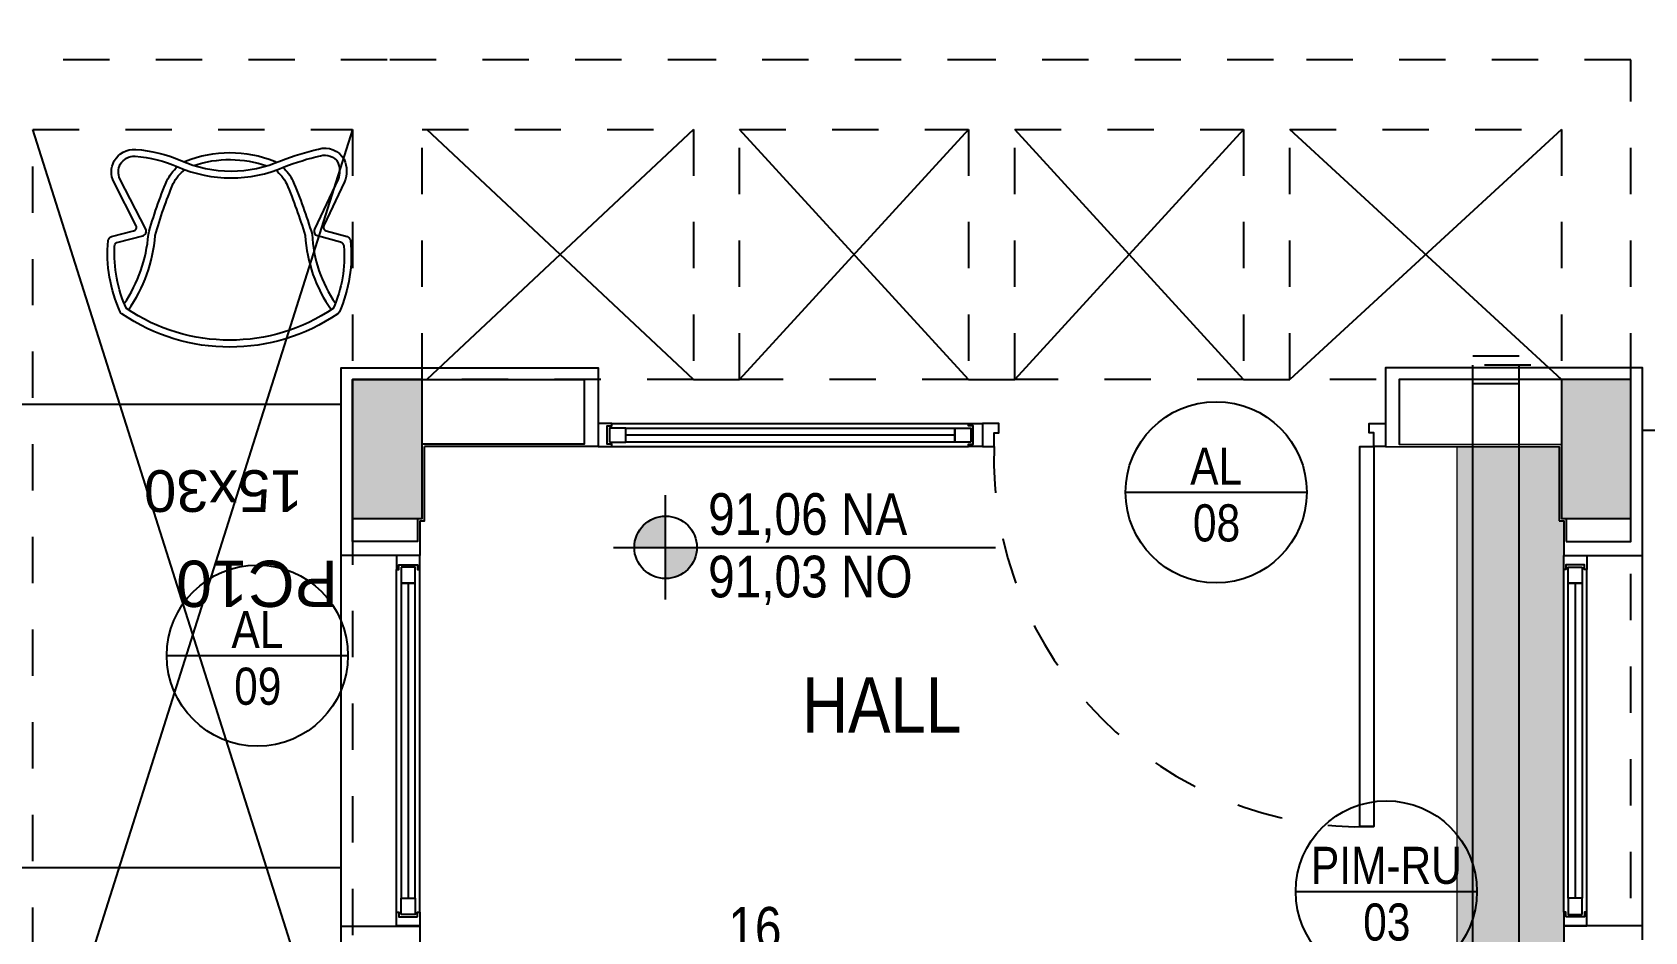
# Model space of a CAD drawing. Header units: metres. Extents: x -23 to 570, y -25 to 184.
# Drawn here: x 128.778 to 132.26, y 4.797 to 6.74 of the extents above; entities that cross this region are included whole.
import ezdxf
from ezdxf.enums import TextEntityAlignment as Align

# ---------------------------------------------------------------- set-up
doc = ezdxf.new("R2010")
doc.units = ezdxf.units.M
doc.header["$LTSCALE"] = 0.1
doc.linetypes.add('DUPLEX SUPERIOR$0$DASHEDX2', pattern=[1.5, 1, -0.5])
doc.linetypes.add('DUPLEX SUPERIOR$0$ESTILO_TQS_0001', pattern=[1, 0.7, -0.3])
for name, color, linetype in [('ARQ-SIM', 1, 'Continuous'), ('ARQ-TXT', 2, 'Continuous'), ('DUPLEX SUPERIOR$0$1', 232, 'DUPLEX SUPERIOR$0$DASHEDX2'), ('DUPLEX SUPERIOR$0$12', 232, 'Continuous'), ('DUPLEX SUPERIOR$0$21', 232, 'Continuous'), ('DUPLEX SUPERIOR$0$210', 15, 'DUPLEX SUPERIOR$0$ESTILO_TQS_0001'), ('DUPLEX SUPERIOR$0$4', 2, 'Continuous'), ('DUPLEX SUPERIOR$0$5', 232, 'Continuous'), ('DUPLEX SUPERIOR$0$9', 232, 'Continuous'), ('DUPLEX SUPERIOR$0$ARQ-ALV ACAB', 4, 'Continuous'), ('DUPLEX SUPERIOR$0$ARQ-ALV OSSO', 5, 'Continuous'), ('DUPLEX SUPERIOR$0$ARQ-AUX', 7, 'Continuous'), ('DUPLEX SUPERIOR$0$ARQ-CAX @ 1', 1, 'Continuous'), ('DUPLEX SUPERIOR$0$ARQ-HID', 7, 'Continuous'), ('DUPLEX SUPERIOR$0$ARQ-MOB', 7, 'Continuous'), ('DUPLEX SUPERIOR$0$ARQ-PRJ', 7, 'DUPLEX SUPERIOR$0$DASHEDX2')]:
    doc.layers.add(name, color=color, linetype=linetype)
doc.layers.add('DUPLEX SUPERIOR$0$ARQ-FORRO', color=9, linetype='Continuous', lineweight=5)
doc.styles.add('Adesa', font='ARIALN.TTF')
doc.styles.add('DUPLEX SUPERIOR$0$Standard', font='arial.ttf')
doc.styles.add('M50', font='ARIALN.TTF', dxfattribs={"height": 0.15})

# ---------------------------------------------------------------- blocks, each defined once
blk = doc.blocks.new('*U1066')
for points in [[(0, 0), (0, 0.8204), (0.03, 0.8204), (0.03, 0)], [(-0.025, 0), (0, 0), (0, -0.03), (0.01, -0.03), (0.01, -0.05), (-0.025, -0.05), (-0.025, 0)], [(0.845, 0), (0.82, 0), (0.82, -0.03), (0.81, -0.03), (0.81, -0.05), (0.845, -0.05), (0.845, 0)]]:
    blk.add_lwpolyline(points, close=True)
at = {"layer": 'DUPLEX SUPERIOR$0$ARQ-PRJ'}
blk.add_arc((0.0237, 0.0242), 0.7967, 358.2599, 91.7013, dxfattribs=at)
blk = doc.blocks.new('*U1186')
at = {"color": 0, "linetype": 'ByBlock', "ltscale": 0.5}
for points in [[(0.02, -0.045), (0.02, -0.045), (0.02, -0.045), (0.02, -0.045), (0.02, -0.045), (0.02, -0.045), (0.02, -0.045), (0.02, -0.045), (0.02, -0.045), (0.03, -0.045), (0.03, -0.05), (0, -0.05), (0, 0), (0.03, 0), (0.03, -0.005), (0.02, -0.005), (0.02, -0.045)], [(0.81, -0.045), (0.81, -0.045), (0.81, -0.045), (0.81, -0.045), (0.81, -0.045), (0.81, -0.045), (0.81, -0.045), (0.81, -0.045), (0.81, -0.045), (0.8, -0.045), (0.8, -0.05), (0.83, -0.05), (0.83, 0), (0.8, 0), (0.8, -0.005), (0.81, -0.005), (0.81, -0.045)], [(0.025, -0.01), (0.06, -0.01), (0.06, -0.04), (0.025, -0.04)], [(0.805, -0.01), (0.77, -0.01), (0.77, -0.04), (0.805, -0.04)]]:
    blk.add_lwpolyline(points, close=True, dxfattribs=at)
at = {"color": 8, "linetype": 'ByBlock', "ltscale": 0.5}
for points in [[(0.8, 0), (0.03, 0)], [(0.8, -0.05), (0.03, -0.05)]]:
    blk.add_lwpolyline(points, dxfattribs=at)
at = {"color": 7, "linetype": 'ByBlock', "ltscale": 0.5}
blk.add_lwpolyline([(0.77, -0.01), (0.77, -0.04), (0.06, -0.04), (0.06, -0.01)], close=True, dxfattribs=at)
blk.add_lwpolyline([(0.06, -0.025), (0.77, -0.025)], dxfattribs=at)
blk = doc.blocks.new('*U1067')
at = {"color": 0, "linetype": 'ByBlock', "ltscale": 0.5}
for points in [[(0.02, -0.045), (0.02, -0.045), (0.02, -0.045), (0.02, -0.045), (0.02, -0.045), (0.02, -0.045), (0.02, -0.045), (0.02, -0.045), (0.02, -0.045), (0.03, -0.045), (0.03, -0.05), (0, -0.05), (0, 0), (0.03, 0), (0.03, -0.005), (0.02, -0.005), (0.02, -0.045)], [(0.7799, -0.045), (0.7799, -0.045), (0.7799, -0.045), (0.7799, -0.045), (0.7799, -0.045), (0.7799, -0.045), (0.7799, -0.045), (0.7799, -0.045), (0.7799, -0.045), (0.7699, -0.045), (0.7699, -0.05), (0.7999, -0.05), (0.7999, 0), (0.7699, 0), (0.7699, -0.005), (0.7799, -0.005), (0.7799, -0.045)], [(0.025, -0.01), (0.06, -0.01), (0.06, -0.04), (0.025, -0.04)], [(0.7749, -0.01), (0.7399, -0.01), (0.7399, -0.04), (0.7749, -0.04)]]:
    blk.add_lwpolyline(points, close=True, dxfattribs=at)
at = {"color": 8, "linetype": 'ByBlock', "ltscale": 0.5}
for points in [[(0.7699, 0), (0.03, 0)], [(0.7699, -0.05), (0.03, -0.05)]]:
    blk.add_lwpolyline(points, dxfattribs=at)
at = {"color": 7, "linetype": 'ByBlock', "ltscale": 0.5}
blk.add_lwpolyline([(0.7399, -0.01), (0.7399, -0.04), (0.06, -0.04), (0.06, -0.01)], close=True, dxfattribs=at)
blk.add_lwpolyline([(0.06, -0.025), (0.7399, -0.025)], dxfattribs=at)
blk = doc.blocks.new('DUPLEX SUPERIOR$0$E3')
at = {"layer": 'DUPLEX SUPERIOR$0$ARQ-PRJ'}
for p, q in [((302.2155, -376.0693), (302.3155, -376.0693)), ((302.3155, -376.1693), (302.3155, -376.0693)), ((302.2155, -376.1693), (302.3155, -376.1693))]:
    blk.add_line(p, q, dxfattribs=at)
for radius, start, end in [(0.0718, 44.1572, 315.8498), (0.0702, 45.4504, 314.5569), (0.05, 90, 270), (0.0702, 314.5569, 45.4504), (0.0718, 315.8498, 44.1572)]:
    blk.add_arc((302.2155, -376.1193), radius, start, end, dxfattribs=at)
blk = doc.blocks.new('DUPLEX SUPERIOR$0$E2')
for p, q in [((305.3871, -368.5577), (305.5371, -368.5577)), ((305.4121, -368.5377), (305.5121, -368.5377)), ((305.4121, -368.5977), (305.4121, -368.5577)), ((305.5121, -368.5977), (305.5121, -368.5577)), ((305.4121, -368.5977), (305.5121, -368.5977))]:
    blk.add_line(p, q)
blk = doc.blocks.new('DUPLEX SUPERIOR$0$A$C7f4744db')
at = {"layer": 'DUPLEX SUPERIOR$0$ARQ-PRJ', "ltscale": 50}
for p, q in [((0.1012, 0.272, 0), (0.1011, 2.7451, 0)), ((0.2012, 0.2724, 0), (0.2011, 2.7451, 0))]:
    blk.add_line(p, q, dxfattribs=at)
at = {"layer": 'DUPLEX SUPERIOR$0$ARQ-PRJ'}
blk.add_blockref('DUPLEX SUPERIOR$0$E2', (-305.311, 371.3084, 0), dxfattribs=at)
at = {"layer": 'DUPLEX SUPERIOR$0$ARQ-PRJ', "ltscale": 0.5, "xscale": -1, "rotation": 270.0000000000001}
blk.add_blockref('DUPLEX SUPERIOR$0$E3', (376.2705, -302.0435, 0), dxfattribs=at)
blk = doc.blocks.new('DUPLEX SUPERIOR$0$planta duplex inferior tipo 1')
at = {"layer": 'DUPLEX SUPERIOR$0$ARQ-FORRO'}
h = blk.add_hatch(color=256, dxfattribs=at)
h.dxf.hatch_style = 1
h.paths.add_polyline_path([(4.6349, 1.5503), (4.8649, 1.5503), (4.8647, 2.64), (4.6448, 2.6399), (4.6449, 2.4799), (4.6349, 2.4799)])
at = {"layer": 'DUPLEX SUPERIOR$0$ARQ-ALV ACAB', "elevation": 0}
for points in [[(4.4649, 2.4049), (4.4649, 2.8099), (5.0199, 2.81), (5.0199, 2.64), (4.6448, 2.6399), (4.6449, 2.4799)], [(4.6449, 2.4799), (4.6349, 2.4799), (4.6349, 2.4049)], [(4.635, 2.4049), (4.4649, 2.4049)]]:
    blk.add_lwpolyline(points, dxfattribs=at)
at = {"layer": 'DUPLEX SUPERIOR$0$ARQ-ALV ACAB'}
for points in [[(7.105, 2.4799), (7.105, 2.4049), (7.2749, 2.4049), (7.2749, 2.81), (6.7199, 2.81), (6.7199, 2.64), (7.0949, 2.64)], [(7.105, 2.4799), (7.0949, 2.4799), (7.0949, 2.64)], [(4.4649, 1.575), (4.465, 1.605), (4.635, 1.605), (4.6349, 1.55), (4.6849, 1.55), (4.6849, 1.45), (4.6349, 1.45), (4.6349, 0.0699), (5.2749, 0.0699), (5.2749, 0.3599), (6.055, 0.3599), (6.055, 1.45), (5.3549, 1.45), (5.3549, 1.55), (6.205, 1.55), (6.205, 0.0699)]]:
    blk.add_lwpolyline(points, dxfattribs=at)
blk.add_lwpolyline([(7.2749, 1.1699), (7.2747, 1.6049), (7.1049, 1.6049), (7.1051, 0.9999), (7.2473, 0.9999), (7.7352, 0.9998), (7.7352, 1.1698)], close=True, dxfattribs=at)
at = {"layer": 'DUPLEX SUPERIOR$0$ARQ-ALV OSSO', "elevation": 0}
for points in [[(4.4899, 2.6316), (4.4899, 2.7849), (4.9899, 2.785), (4.9899, 2.645), (4.6398, 2.6449), (4.6399, 2.4849)], [(7.1099, 2.4849), (7.1099, 2.4349), (7.2499, 2.4349), (7.2499, 2.785), (7.095, 2.785), (6.7499, 2.785), (6.7499, 2.645), (7.0999, 2.645)], [(4.6299, 2.4349), (4.4899, 2.4349), (4.4899, 2.6316)], [(4.6399, 2.4849), (4.6299, 2.4848), (4.6299, 2.4349)]]:
    blk.add_lwpolyline(points, dxfattribs=at)
at = {"layer": 'DUPLEX SUPERIOR$0$ARQ-AUX', "elevation": 0}
for points in [[(4.465, 1.605), (4.4649, 2.4049)], [(7.2747, 1.6049), (7.2749, 2.4049)]]:
    blk.add_lwpolyline(points, dxfattribs=at)
at = {"layer": 'DUPLEX SUPERIOR$0$ARQ-FORRO'}
blk.add_lwpolyline([(4.6349, 1.5503), (4.8649, 1.5503), (4.8647, 2.64), (4.6448, 2.6399), (4.6449, 2.4799), (4.6349, 2.4799)], close=True, dxfattribs=at)
blk.add_blockref('DUPLEX SUPERIOR$0$A$C7f4744db', (4.6299, 0.0649))
at = {"layer": 'DUPLEX SUPERIOR$0$ARQ-CAX @ 1'}
for name, p, xscale, rotation in [('*U1066', (5.0449, 2.64, 0), -1, 180), ('*U1186', (5.8899, 2.64, 0), -1, 180), ('*U1067', (4.585, 2.4049, 0), -1.000000000000015, 90)]:
    blk.add_blockref(name, p, dxfattribs=dict(at, xscale=xscale, rotation=rotation))
at = {"layer": 'DUPLEX SUPERIOR$0$ARQ-CAX @ 1', "rotation": 270}
blk.add_blockref('*U1067', (7.1549, 2.4049), dxfattribs=at)
blk = doc.blocks.new('DUPLEX SUPERIOR$0$MOB_Cadeira Aviv ou Allegra')
for points in [[(4290.7691, 2880.1209, 0.131931), (4290.793, 2879.9666, 0.14013), (4290.7965, 2879.9624, 0.307925), (4291.2625, 2879.9624, 0.136795), (4291.2659, 2879.9665, 0.130223), (4291.2924, 2880.1206, 0.319153), (4291.2849, 2880.1294), (4291.2371, 2880.1415, -0.48169), (4291.2319, 2880.1528), (4291.2799, 2880.2472, 0.250392), (4291.279, 2880.2926, 0.291136), (4291.2327, 2880.3176, 0.085119), (4291.1355, 2880.2935, -0.209258), (4290.9181, 2880.2935, 0.036257), (4290.8378, 2880.3183, 0.34754), (4290.7827, 2880.2962, 0.194054), (4290.7817, 2880.2472), (4290.8265, 2880.1529, -0.467503), (4290.8214, 2880.1417), (4290.7764, 2880.1295, 0.308502)], [(4290.783, 2880.1088, 0.1213), (4290.8061, 2879.974, 0.306002), (4291.2529, 2879.974, 0.119391), (4291.2782, 2880.1084, 0.329595), (4291.2707, 2880.1175), (4291.2176, 2880.1309, -0.48169), (4291.2111, 2880.1451), (4291.2666, 2880.254, 0.250392), (4291.2659, 2880.2853, 0.291136), (4291.2338, 2880.3026, 0.085119), (4291.1415, 2880.2798, -0.20897), (4290.9123, 2880.2797, 0.036344), (4290.8339, 2880.3038, 0.343827), (4290.7961, 2880.2895, 0.186509), (4290.7955, 2880.2531), (4290.8467, 2880.1453, -0.467504), (4290.8403, 2880.1313), (4290.7904, 2880.1178, 0.318606)]]:
    blk.add_lwpolyline(points, format="xyb", close=True)
for points in [[(4291.1284, 2880.2906, 0.008449), (4291.1255, 2880.2923, 0.189361), (4290.9329, 2880.2923, 0.013878), (4290.9281, 2880.2894)], [(4291.1072, 2880.283, 0.163546), (4290.9489, 2880.2822)], [(4290.9146, 2880.2787, 0.090045), (4290.8932, 2880.2499, 0.02372), (4290.8519, 2880.1345, -0.138637), (4290.8015, 2879.9852)], [(4290.9304, 2880.2725, 0.110173), (4290.9068, 2880.2437, 0.02326), (4290.8668, 2880.1318, -0.142586), (4290.8101, 2879.9713)], [(4291.2484, 2879.9711, -0.135645), (4291.1906, 2880.1314, 0.032927), (4291.1516, 2880.2436, 0.116146), (4291.1265, 2880.2737, 0.116146)], [(4291.2574, 2879.9845, -0.131983), (4291.2054, 2880.1339, 0.033451), (4291.1652, 2880.2499, 0.095284), (4291.1423, 2880.2801, 0.095284)]]:
    blk.add_lwpolyline(points, format="xyb")
blk = doc.blocks.new('DUPLEX SUPERIOR$0$OPA_MOB_TIMJS22p')
at = {"ltscale": 0.001}
blk.add_lwpolyline([(1.1, 0.5), (1.1, -0.5), (-1.1, -0.5), (-1.1, 0.5)], close=True, dxfattribs=at)
blk = doc.blocks.new('DUPLEX SUPERIOR$0$layout dupl sup tipo 1')
at = {"layer": 'DUPLEX SUPERIOR$0$ARQ-MOB', "elevation": -0.1142}
blk.add_lwpolyline([(-34.24, -3.3591), (-34.24, -5.939), (-32.23, -5.939)], dxfattribs=at)
at = {"layer": 'DUPLEX SUPERIOR$0$ARQ-MOB', "color": 251, "xscale": -1, "rotation": 180}
for name, p in [('DUPLEX SUPERIOR$0$OPA_MOB_TIMJS22p', (-28.3201, -5.495, -0.1142)), ('DUPLEX SUPERIOR$0$MOB_Cadeira Aviv ou Allegra', (-4320.2095, 2873.7717, -0.1142))]:
    blk.add_blockref(name, p, dxfattribs=at)
blk = doc.blocks.new('DUPLEX SUPERIOR$0$EST-LO-012-BAR-R00')
at = {"layer": 'DUPLEX SUPERIOR$0$4'}
h = blk.add_hatch(color=8, dxfattribs=at)
h.dxf.hatch_style = 1
h.paths.add_polyline_path([(-1094.500883, 35.997145), (-1113.500883, 35.997145), (-1113.500883, -14.002855), (-1094.500883, -14.002855)])
h.paths.add_polyline_path([(-786.000061, 35.997145), (-805.000061, 35.997145), (-805.000061, -14.002855), (-786.000061, -14.002855)])
h.paths.add_polyline_path([(-980.00031, -99.999277), (-993.00031, -99.999277), (-993.00031, -232), (-1239.500379, -232), (-1239.500379, -245), (-980.00031, -245)])
h.paths.add_polyline_path([(-980.00031, -396.003386), (-1239.500379, -396.003386), (-1239.500379, -409.003386), (-993.00031, -409.003386), (-993.00031, -541.004109), (-980.00031, -541.004109)])
h.paths.add_polyline_path([(-1534.999687, -396.002061), (-1547.999687, -396.002061), (-1547.999687, -566.99002), (-1534.999687, -566.99002), (-1534.999687, -458.002855), (-1532.999904, -458.002855), (-1532.999904, -445.003037), (-1534.999687, -445.003037)])
h.paths.add_polyline_path([(-2548.999343, 77.001566), (-2561.999343, 77.001566), (-2561.999343, -195.998214), (-2399.510997, -195.998214), (-2399.510997, -182.998214), (-2548.999343, -182.998214)], flags=17)
h.paths.add_polyline_path([(-2548.999822, -458.004942), (-2399.510997, -458.004942), (-2399.510997, -445.004942), (-2561.999822, -445.004942), (-2561.999822, -718.004952), (-2548.999822, -718.004952)], flags=17)
h.paths.add_polyline_path([(280.995777, -409.003386), (459.996043, -409.003386), (459.996043, -396.003386), (280.995777, -396.003386)])
h.paths.add_polyline_path([(1014.995404, -718.004952), (1027.995404, -718.004952), (1027.995404, -566.99002), (1014.995404, -566.99002)])
h.paths.add_polyline_path([(865.506331, -458.001482), (1012.995404, -458.001482), (1012.995404, -444.99002), (865.506331, -444.99002)])
h.paths.add_polyline_path([(865.506331, -196.001904), (1012.995156, -196.001904), (1012.995156, -183.00198), (865.506331, -183.00198)])
h.paths.add_polyline_path([(1014.995156, -74.001904), (1027.995156, -74.001904), (1027.995156, 77.000887), (1014.995156, 77.000887)])
h.paths.add_polyline_path([(280.995777, -245), (459.996043, -245), (459.996043, -232.000209), (280.995777, -232.000209)])
h.paths.add_polyline_path([(-57.501936, -245), (0, -245), (0, -225.996934), (-57.501936, -225.996934)])
h.paths.add_polyline_path([(-980.00031, -245), (-801.000061, -245), (-801.000061, -232), (-980.00031, -232)])
h.paths.add_polyline_path([(-980.00031, -409.003177), (-801.000061, -409.003177), (-801.000061, -395.999165), (-980.00031, -395.999165)])
h.paths.add_polyline_path([(-1547.999687, -74.000884), (-1534.999687, -74.000884), (-1534.999687, 77.000932), (-1547.999687, 77.000932)])
h.paths.add_polyline_path([(-1532.999687, -196.000349), (-1385.510847, -196.000349), (-1385.510847, -183.000531), (-1532.999687, -183.000531)])
h.paths.add_polyline_path([(-1547.999904, -718.004976), (-1534.999687, -718.004976), (-1534.999687, -566.99002), (-1547.999904, -566.99002)])
h.paths.add_polyline_path([(-1532.999904, -458.002855), (-1385.510832, -458.002855), (-1385.510832, -445.003037), (-1532.999904, -445.003037)])
h.paths.add_polyline_path([(-1548.000663, -396.002061), (-2253.500545, -396.002061), (-2253.500545, -409.001685), (-2008.001965, -409.001685), (-2008.001965, -540.996579), (-1995.001777, -540.996579), (-1995.001777, -409.00183), (-1548.000663, -409.00183)])
h.paths.add_polyline_path([(1245.999783, -327.001694), (1689.007686, -327.001694), (1689.007686, -314.001694), (1245.999783, -314.001694)])
h.paths.add_polyline_path([(-249.004459, -245.001553), (-236.004459, -245.001553), (-236.004459, -0.001553), (-249.004459, -0.001553)])
h.paths.add_polyline_path([(-1548.000446, -245.001325), (-1548.000446, -232.001024), (-1995.001965, -232.001024), (-1995.001965, -100.000624), (-2008.001965, -100.000624), (-2008.001965, -232.001325), (-2253.500545, -232.001325), (-2253.500545, -245.001325)])
h.paths.add_polyline_path([(-3223.007243, -327.001694), (-2779.99934, -327.001694), (-2779.99934, -314.001694), (-3223.007243, -314.001694)])
h.paths.add_polyline_path([(1015.01125, -327.001694), (1155.51125, -327.001694), (1155.51125, -314.001694), (1015.01125, -314.001694)])
h.paths.add_polyline_path([(-2689.510807, -327.001694), (-2549.010807, -327.001694), (-2549.010807, -314.001694), (-2689.510807, -314.001694)])
h.paths.add_polyline_path([(-3223.007243, -72.001699), (-3208.007243, -72.001699), (-3208.007243, -42.001699), (-3223.007243, -42.001699)])
h.paths.add_polyline_path([(-2962.007243, -72.001699), (-2947.007243, -72.001699), (-2947.007243, -42.001699), (-2962.007243, -42.001699)])
h.paths.add_polyline_path([(1413.007686, -72.001699), (1428.007686, -72.001699), (1428.007686, -42.001699), (1413.007686, -42.001699)])
h.paths.add_polyline_path([(1674.007686, -72.001699), (1689.007686, -72.001699), (1689.007686, -42.001699), (1674.007686, -42.001699)])
h.paths.add_polyline_path([(-3223.007243, -599.001687), (-3208.007243, -599.001687), (-3208.007243, -569.001687), (-3223.007243, -569.001687)])
h.paths.add_polyline_path([(-2962.007243, -599.001687), (-2947.007243, -599.001687), (-2947.007243, -569.001687), (-2962.007243, -569.001687)])
h.paths.add_polyline_path([(1413.007686, -599.001687), (1428.007686, -599.001687), (1428.007686, -569.001687), (1413.007686, -569.001687)])
h.paths.add_polyline_path([(1674.007686, -599.001687), (1689.007686, -599.001687), (1689.007686, -569.001687), (1674.007686, -569.001687)])
edge = h.paths.add_edge_path()
edge.add_line((-2399.510997, -445.004942), (-2561.999822, -445.004942))
edge.add_line((-2561.999822, -445.004942), (-2561.999822, -718.004952))
edge.add_line((-2561.999822, -718.004952), (-2548.999822, -718.004952))
edge.add_line((-2548.999822, -718.004952), (-2548.999822, -458.004942))
edge.add_line((-2548.999822, -458.004942), (-2399.510997, -458.004942))
edge.add_line((-2399.510997, -458.004942), (-2399.510997, -445.005172))
edge.add_line((-2561.999343, 77.001566), (-2561.999343, -195.998214))
edge.add_line((-2561.999343, -195.998214), (-2399.510997, -195.998214))
edge.add_line((-2399.510997, -195.998214), (-2399.510997, -182.998214))
edge.add_line((-2399.510997, -182.998214), (-2548.999343, -182.998214))
edge.add_line((-2548.999343, -182.998214), (-2548.999343, 77.001566))
edge.add_line((-2548.999343, 77.001566), (-2561.999822, 77.001566))
h.paths.add_polyline_path([(-1109.165788, -62.830897), (-1109.165788, -3.910365), (-1132.141572, -3.910365), (-1132.141572, -62.830897)], flags=9)
at = {"layer": 'DUPLEX SUPERIOR$0$1'}
for points in [[(-3223.007243, -327.001694), (-3223.007243, -569.001687)], [(-2947.007243, -569.001687), (-2947.007243, -435.004079)], [(-2878.001301, -435.004079), (-2878.001301, -652.99776)], [(-3223.007243, -599.001687), (-3223.007243, -667.99776)], [(-3208.007243, -652.99776), (-3208.007243, -599.001687)], [(-3208.007243, -599.001687), (-3149.375131, -599.001687)], [(-3149.375131, -599.001687), (-3149.375131, -652.99776)], [(-3139.375131, -599.001687), (-3089.978675, -599.001687)], [(-3139.375131, -652.99776), (-3139.375131, -599.001687)], [(-3089.978675, -599.001687), (-3089.978675, -652.99776)], [(-3079.978675, -599.001687), (-3030.582218, -599.001687)], [(-3079.978675, -652.99776), (-3079.978675, -599.001687)], [(-3030.582218, -599.001687), (-3030.582218, -652.99776)], [(-3020.582218, -599.001687), (-2962.007243, -599.001687)], [(-3020.582218, -652.99776), (-3020.582218, -599.001687)], [(-2962.007243, -599.001687), (-2962.007243, -652.99776)], [(-2947.007243, -652.99776), (-2947.007243, -599.001687)], [(-3149.375131, -652.99776), (-3208.007243, -652.99776)], [(-3089.978675, -652.99776), (-3139.375131, -652.99776)], [(-3030.582218, -652.99776), (-3079.978675, -652.99776)], [(-2962.007243, -652.99776), (-3020.582218, -652.99776)], [(-2878.001301, -652.99776), (-2947.007243, -652.99776)], [(-3223.007243, -667.99776), (-3145.875131, -667.99776)], [(-3145.875131, -667.99776), (-3085.478675, -667.99776)], [(-3085.478675, -667.99776), (-3025.082218, -667.99776)], [(-3025.082218, -667.99776), (-2954.507243, -667.99776)], [(-2954.507243, -667.99776), (-2874.001301, -667.99776)]]:
    blk.add_lwpolyline(points, dxfattribs=at)
at = {"layer": 'DUPLEX SUPERIOR$0$21'}
for p, q in [((-2947.007243, -652.99776), (-2878.001301, -435.004079)), ((-2947.007243, -435.004079), (-2878.001301, -652.99776)), ((-3208.007243, -652.99776), (-3149.375131, -599.001687)), ((-3208.007243, -599.001687), (-3149.375131, -652.99776)), ((-3139.375131, -652.99776), (-3089.978675, -599.001687)), ((-3139.375131, -599.001687), (-3089.978675, -652.99776)), ((-3079.978675, -652.99776), (-3030.582218, -599.001687)), ((-3079.978675, -599.001687), (-3030.582218, -652.99776)), ((-3020.582218, -652.99776), (-2963.005632, -599.001687)), ((-3020.582218, -599.001687), (-2963.005632, -652.99776))]:
    blk.add_line(p, q, dxfattribs=at)
at = {"layer": 'DUPLEX SUPERIOR$0$210'}
for p, q in [((-3139.375131, -599.001687), (-3149.375131, -599.001687)), ((-3079.978675, -599.001687), (-3089.978675, -599.001687)), ((-3020.582218, -599.001687), (-3030.582218, -599.001687))]:
    blk.add_line(p, q, dxfattribs=at)
at = {"layer": 'DUPLEX SUPERIOR$0$4', "linetype": 'Continuous'}
for points in [[(-3223.007243, -599.001687), (-3208.007243, -599.001687), (-3208.007243, -569.001687), (-3223.007243, -569.001687), (-3223.007243, -599.001687)], [(-2962.007243, -599.001687), (-2947.007243, -599.001687), (-2947.007243, -569.001687), (-2962.007243, -569.001687), (-2962.007243, -599.001687)]]:
    blk.add_lwpolyline(points, dxfattribs=at)
at = {"layer": 'DUPLEX SUPERIOR$0$5', "linetype": 'Continuous'}
for points in [[(-3223.007243, -599.001687), (-3208.007243, -599.001687), (-3208.007243, -569.001687), (-3223.007243, -569.001687), (-3223.007243, -599.001687)], [(-2962.007243, -599.001687), (-2947.007243, -599.001687), (-2947.007243, -569.001687), (-2962.007243, -569.001687), (-2962.007243, -599.001687)]]:
    blk.add_lwpolyline(points, dxfattribs=at)
at = {"layer": 'DUPLEX SUPERIOR$0$12', "linetype": 'Continuous', "style": 'DUPLEX SUPERIOR$0$Standard'}
blk.add_text('15x30', height=9, dxfattribs=at).set_placement((-2936.204697, -579.396563))
at = {"layer": 'DUPLEX SUPERIOR$0$9', "linetype": 'Continuous', "style": 'DUPLEX SUPERIOR$0$Standard'}
blk.add_text('PC10', height=10, dxfattribs=at).set_placement((-2943.834897, -559.876228))
blk = doc.blocks.new('DUPLEX SUPERIOR')
at = {"linetype": 'Continuous', "xscale": 0.01, "yscale": 0.01, "zscale": 0.01}
blk.add_blockref('DUPLEX SUPERIOR$0$EST-LO-012-BAR-R00', (0, 0), dxfattribs=at)
at = {"layer": 'DUPLEX SUPERIOR$0$ARQ-HID', "xscale": -1, "rotation": 180}
blk.add_blockref('DUPLEX SUPERIOR$0$planta duplex inferior tipo 1', (-36.72, -3.2049, 0), dxfattribs=at)
at = {"layer": 'DUPLEX SUPERIOR$0$ARQ-MOB'}
blk.add_blockref('DUPLEX SUPERIOR$0$layout dupl sup tipo 1', (-0.025, 0.0591, 0.1142), dxfattribs=at)
blk = doc.blocks.new('NipAcOs')
at = {"layer": 'ARQ-SIM'}
h = blk.add_hatch(color=256, dxfattribs=at)
h.dxf.hatch_style = 1
h.paths.add_polyline_path([(0, 0.15, 0.414214), (-0.15, 0), (0, 0)])
h.paths.add_polyline_path([(0.15, 0), (0, 0), (0, -0.15, 0.414214)])
for p, q in [((0, -0.25), (0, 0.25)), ((-0.25, 0), (0.15, 0)), ((0.15, 0), (1.5834, 0))]:
    blk.add_line(p, q, dxfattribs=at)
blk.add_circle((0, 0), 0.15, dxfattribs=at)
at = {"style": 'Adesa'}
for p in [(0.204, 0.06), (0.204, -0.24)]:
    blk.add_attdef('000,00', p, '', height=0.2, dxfattribs=at)
blk = doc.blocks.new('TIPO COTA$0$Chamada_planta')
at = {"layer": 'ARQ-SIM'}
blk.add_line((-1.304, 0), (1.304, 0), dxfattribs=at)
blk.add_circle((0, 0), 1.304, dxfattribs=at)
at = {"layer": 'ARQ-SIM', "color": 2, "style": 'Adesa'}
for tag, p in [('NUMERO', (0, 0.234)), ('C.D.', (0, -0.272))]:
    blk.add_attdef(tag, text='', height=0.5, dxfattribs=at).set_placement(p, align=Align.MIDDLE_CENTER)

msp = doc.modelspace()

# ---------------------------------------------------------------- block references
at = {"rotation": 180}
msp.add_blockref('DUPLEX SUPERIOR', (100, 0), dxfattribs=at)

# ---------------------------------------------------------------- next in the draw order: block references
at = {"layer": 'ARQ-SIM'}
ref = msp.add_blockref('TIPO COTA$0$Chamada_planta', (131.3347, 5.7464), dxfattribs=dict(at, xscale=0.15, yscale=0.15, zscale=0.15))
ref.add_attrib('NUMERO', 'AL', dxfattribs={"color": 2, "height": 0.08, "style": 'Adesa'}).set_placement((131.3347, 5.8027), align=Align.MIDDLE_CENTER)
ref.add_attrib('C.D.', '08', dxfattribs={"color": 2, "height": 0.08, "style": 'Adesa'}).set_placement((131.3355, 5.6803), align=Align.MIDDLE_CENTER)
ref = msp.add_blockref('NipAcOs', (130.146, 5.6274, 0), dxfattribs=dict(at, xscale=0.45, yscale=0.45, zscale=0.45))
ref.add_attrib('000,00', '91,03 NO', (130.2378, 5.5194, 0), dxfattribs={"layer": '0', "color": 2, "height": 0.09, "style": 'Adesa'})
ref.add_attrib('000,00', '91,06 NA', (130.2378, 5.6544, 0), dxfattribs={"layer": '0', "color": 2, "height": 0.09, "style": 'Adesa'})
ref = msp.add_blockref('TIPO COTA$0$Chamada_planta', (129.2646, 5.3937, 0), dxfattribs=dict(at, xscale=0.15, yscale=0.15, zscale=0.15))
ref.add_attrib('NUMERO', 'AL', dxfattribs={"color": 2, "height": 0.08, "style": 'Adesa'}).set_placement((129.2646, 5.45, 0), align=Align.MIDDLE_CENTER)
ref.add_attrib('C.D.', '09', dxfattribs={"color": 2, "height": 0.08, "style": 'Adesa'}).set_placement((129.2654, 5.3276, 0), align=Align.MIDDLE_CENTER)
ref = msp.add_blockref('TIPO COTA$0$Chamada_planta', (131.7022, 4.8845, 0), dxfattribs=dict(at, xscale=0.15, yscale=0.15, zscale=0.15))
ref.add_attrib('NUMERO', 'PIM-RU', dxfattribs={"color": 2, "height": 0.08, "style": 'Adesa'}).set_placement((131.7022, 4.9408, 0), align=Align.MIDDLE_CENTER)
ref.add_attrib('C.D.', '03', dxfattribs={"color": 2, "height": 0.08, "style": 'Adesa'}).set_placement((131.7031, 4.8184, 0), align=Align.MIDDLE_CENTER)

# ---------------------------------------------------------------- next in the draw order: texts
at = {"layer": 'ARQ-TXT', "style": 'M50'}
for s, height, p in [('HALL', 0.12, (130.6126, 5.287, 0.0226)), ('16', 0.09, (130.3388, 4.8059))]:
    msp.add_text(s, height=height, dxfattribs=at).set_placement(p, align=Align.MIDDLE)

doc.saveas('drawing.dxf')
